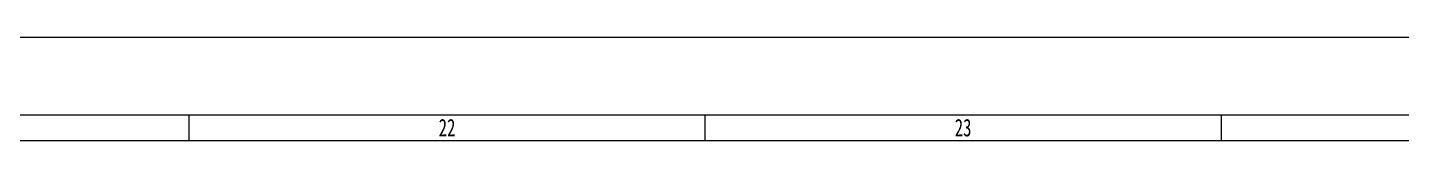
# Model space of a CAD drawing. Header units: inches. Extents: x 47316 to 59086, y 3141 to 11743.
# Drawn here: x 52336.6 to 52602.8, y 10279.1 to 10299.1 of the extents above; entities that cross this region are included whole.
import ezdxf

# ---------------------------------------------------------------- set-up
doc = ezdxf.new("R2010")
doc.units = ezdxf.units.IN
doc.header["$MEASUREMENT"] = 0
doc.styles.add('MtX_FangSong_GB2312', font='')
doc.styles.get('MtX_FangSong_GB2312').set_extended_font_data('FangSong_GB2312')

msp = doc.modelspace()

# ---------------------------------------------------------------- linework, layer by layer
at = {"color": 0, "lineweight": 15}
for p, q in [((57387.93, 10299.08), (50247.93, 10299.08)), ((50267.93, 10284.08), (57267.93, 10284.08)), ((52367.93, 10279.08), (52367.93, 10284.08)), ((52467.93, 10279.08), (52467.93, 10284.08)), ((52567.93, 10279.08), (52567.93, 10284.08)), ((50267.93, 10279.08), (57367.93, 10279.08))]:
    msp.add_line(p, q, dxfattribs=at)

# ---------------------------------------------------------------- texts
at = {"color": 0, "lineweight": 15, "style": 'MtX_FangSong_GB2312', "width": 0.7}
for s, p in [('22', (52416.3, 10279.88)), ('23', (52516.27, 10279.88))]:
    msp.add_text(s, height=3.4, dxfattribs=at).set_placement(p)

doc.saveas('drawing.dxf')
